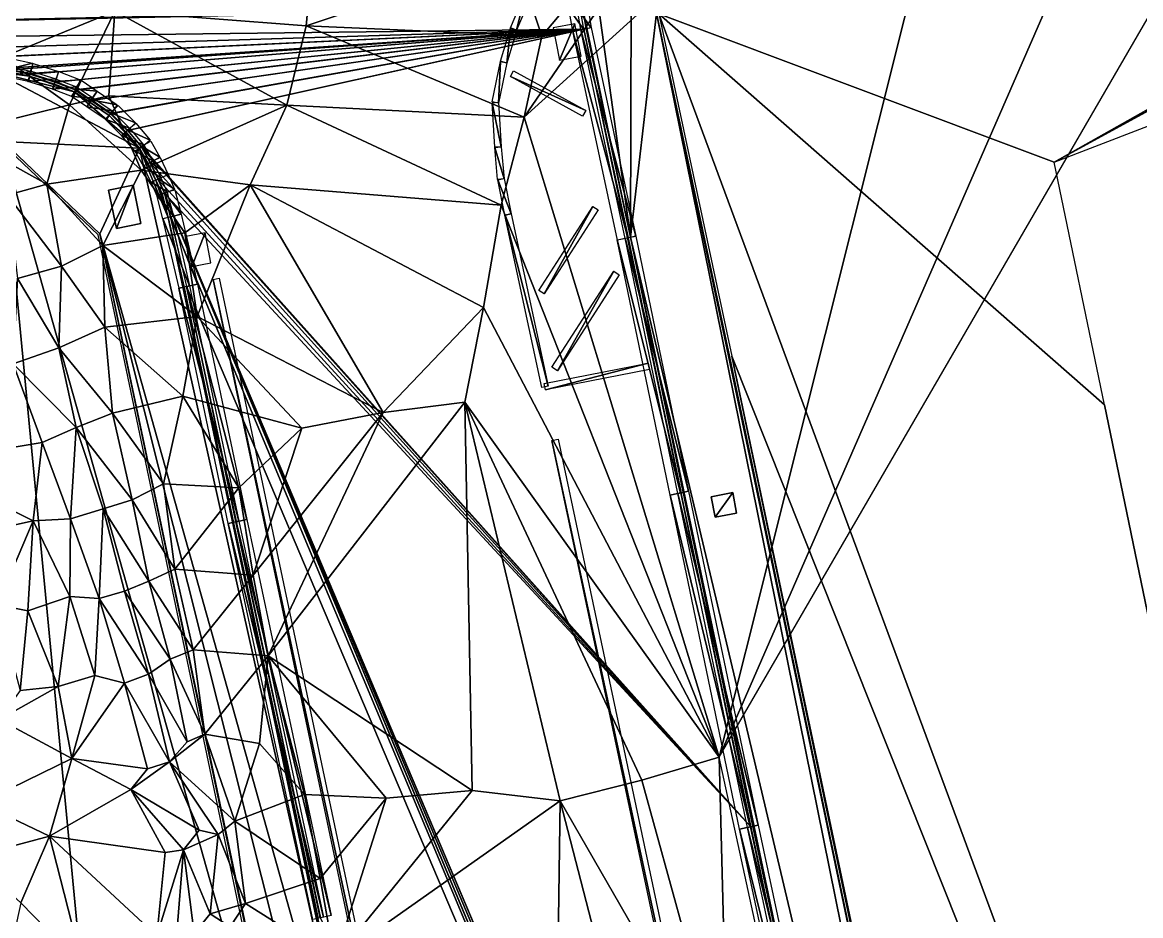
# Model space of a CAD drawing. Header units: metres. Extents: x -113 to 180, y -133 to 86.
# Drawn here: x 89.75 to 110.55, y 19.66 to 36.28 of the extents above; entities that cross this region are included whole.
import ezdxf

# ---------------------------------------------------------------- set-up
doc = ezdxf.new("R2010")
doc.units = ezdxf.units.M
for name, color, linetype, true_color in [('ACERA', 7, 'Continuous', 0xb9b3a6), ('ARQUETA', 7, 'Continuous', 0x6f7175), ('ASFALTO', 7, 'Continuous', 0x4a4b4e), ('BORDILLO', 7, 'Continuous', 0xcfcac0), ('MARCA_VIAL', 7, 'Continuous', 0xe8e6e0), ('TERRENO', 7, 'Continuous', 0x9a9179)]:
    doc.layers.add(name, color=color, linetype=linetype, true_color=true_color)

msp = doc.modelspace()

# ---------------------------------------------------------------- linework, layer by layer
at = {"layer": 'ACERA'}
for points in [[(101.083, 38.964, 72.232), (100.341, 37.528, 72.277), (101.063, 32.279, 72.23)], [(101.083, 38.964, 72.232), (101.063, 32.279, 72.23), (101.549, 36.447, 72.214)], [(100.341, 37.528, 72.277), (100.168, 36.55, 72.285), (101.063, 32.279, 72.23)], [(100.168, 36.55, 72.285), (100.236, 36.159, 72.275), (101.063, 32.279, 72.23)], [(100.168, 36.55, 72.155), (100.236, 36.159, 72.145), (100.236, 36.159, 72.275)], [(100.168, 36.55, 72.155), (100.236, 36.159, 72.275), (100.168, 36.55, 72.285)], [(101.063, 32.279, 72.23), (110.196, -6.325, 80.705), (101.549, 36.447, 72.214)], [(104.094, 24.366, 72.062), (102.906, 30.061, 72.136), (101.549, 36.447, 72.214)], [(106.732, 11.77, 71.693), (104.094, 24.366, 72.062), (101.549, 36.447, 72.214)], [(110.196, -6.325, 80.705), (106.732, 11.77, 71.693), (101.549, 36.447, 72.214)], [(102.906, 30.061, 72.006), (101.549, 36.447, 72.084), (101.549, 36.447, 72.214)], [(102.906, 30.061, 72.006), (101.549, 36.447, 72.214), (102.906, 30.061, 72.136)], [(100.236, 36.159, 72.145), (101.063, 32.279, 72.1), (101.063, 32.279, 72.23)], [(100.236, 36.159, 72.145), (101.063, 32.279, 72.23), (100.236, 36.159, 72.275)], [(89.887, 35.273, 72.93), (89.501, 35.355, 72.949), (89.225, 35.364, 72.967)], [(90.723, 34.981, 72.904), (89.887, 35.273, 72.93), (89.225, 35.364, 72.967)], [(91.932, 33.933, 72.721), (90.723, 34.981, 72.904), (89.225, 35.364, 72.967)], [(91.932, 33.933, 72.721), (89.225, 35.364, 72.967), (89.4, 34.059, 73.035)], [(89.887, 35.273, 72.8), (89.501, 35.355, 72.819), (89.501, 35.355, 72.949)], [(89.887, 35.273, 72.8), (89.501, 35.355, 72.949), (89.887, 35.273, 72.93)], [(90.723, 34.981, 72.904), (90.349, 35.128, 72.914), (89.887, 35.273, 72.93)], [(90.349, 35.128, 72.784), (89.887, 35.273, 72.8), (89.887, 35.273, 72.93)], [(90.349, 35.128, 72.784), (89.887, 35.273, 72.93), (90.349, 35.128, 72.914)], [(90.723, 34.981, 72.774), (90.349, 35.128, 72.784), (90.349, 35.128, 72.914)], [(90.723, 34.981, 72.774), (90.349, 35.128, 72.914), (90.723, 34.981, 72.904)], [(91.367, 34.546, 72.768), (91.008, 34.79, 72.831), (90.723, 34.981, 72.904)], [(91.932, 33.933, 72.721), (91.367, 34.546, 72.768), (90.723, 34.981, 72.904)], [(91.008, 34.79, 72.701), (90.723, 34.981, 72.774), (90.723, 34.981, 72.904)], [(91.008, 34.79, 72.701), (90.723, 34.981, 72.904), (91.008, 34.79, 72.831)], [(91.367, 34.546, 72.638), (91.008, 34.79, 72.701), (91.008, 34.79, 72.831)], [(91.367, 34.546, 72.638), (91.008, 34.79, 72.831), (91.367, 34.546, 72.768)], [(91.932, 33.933, 72.721), (91.676, 34.237, 72.729), (91.367, 34.546, 72.768)], [(91.676, 34.237, 72.599), (91.367, 34.546, 72.638), (91.367, 34.546, 72.768)], [(91.676, 34.237, 72.599), (91.367, 34.546, 72.768), (91.676, 34.237, 72.729)], [(91.932, 33.933, 72.591), (91.676, 34.237, 72.599), (91.676, 34.237, 72.729)], [(91.932, 33.933, 72.591), (91.676, 34.237, 72.729), (91.932, 33.933, 72.721)], [(89.4, 34.059, 73.035), (91.198, 32.341, 72.75), (91.932, 33.933, 72.721)], [(89.4, 34.059, 72.905), (91.198, 32.341, 72.62), (91.198, 32.341, 72.75)], [(89.4, 34.059, 72.905), (91.198, 32.341, 72.75), (89.4, 34.059, 73.035)], [(91.198, 32.341, 72.75), (96.614, 13.023, 71.937), (91.932, 33.933, 72.721)], [(92.238, 33.342, 72.686), (92.091, 33.651, 72.719), (91.932, 33.933, 72.721)], [(92.465, 32.647, 72.595), (92.238, 33.342, 72.686), (91.932, 33.933, 72.721)], [(96.614, 13.023, 71.937), (92.465, 32.647, 72.595), (91.932, 33.933, 72.721)], [(92.091, 33.651, 72.589), (91.932, 33.933, 72.591), (91.932, 33.933, 72.721)], [(92.091, 33.651, 72.589), (91.932, 33.933, 72.721), (92.091, 33.651, 72.719)], [(92.238, 33.342, 72.556), (92.091, 33.651, 72.589), (92.091, 33.651, 72.719)], [(92.238, 33.342, 72.556), (92.091, 33.651, 72.719), (92.238, 33.342, 72.686)], [(92.465, 32.647, 72.595), (92.353, 33.086, 72.648), (92.238, 33.342, 72.686)], [(92.353, 33.086, 72.518), (92.238, 33.342, 72.556), (92.238, 33.342, 72.686)], [(92.353, 33.086, 72.518), (92.238, 33.342, 72.686), (92.353, 33.086, 72.648)], [(91.812, 33.246, 72.731), (91.359, 33.152, 72.781), (91.507, 32.441, 72.717)], [(91.359, 33.152, 72.651), (91.812, 33.246, 72.601), (91.812, 33.246, 72.731)], [(91.359, 33.152, 72.651), (91.812, 33.246, 72.731), (91.359, 33.152, 72.781)], [(91.507, 32.441, 72.587), (91.359, 33.152, 72.651), (91.359, 33.152, 72.781)], [(91.507, 32.441, 72.587), (91.359, 33.152, 72.781), (91.507, 32.441, 72.717)], [(91.507, 32.441, 72.717), (91.959, 32.535, 72.659), (91.812, 33.246, 72.731)], [(91.812, 33.246, 72.601), (91.959, 32.535, 72.529), (91.959, 32.535, 72.659)], [(91.812, 33.246, 72.601), (91.959, 32.535, 72.659), (91.812, 33.246, 72.731)], [(92.465, 32.647, 72.465), (92.353, 33.086, 72.518), (92.353, 33.086, 72.648)], [(92.465, 32.647, 72.465), (92.353, 33.086, 72.648), (92.465, 32.647, 72.595)], [(91.959, 32.535, 72.529), (91.507, 32.441, 72.587), (91.507, 32.441, 72.717)], [(91.959, 32.535, 72.529), (91.507, 32.441, 72.717), (91.959, 32.535, 72.659)], [(93.682, 26.973, 72.358), (92.765, 31.352, 72.551), (92.465, 32.647, 72.595)], [(96.614, 13.023, 71.937), (93.682, 26.973, 72.358), (92.465, 32.647, 72.595)], [(92.765, 31.352, 72.421), (92.465, 32.647, 72.465), (92.465, 32.647, 72.595)], [(92.765, 31.352, 72.421), (92.465, 32.647, 72.595), (92.765, 31.352, 72.551)], [(91.198, 32.341, 72.75), (94.974, 14.325, 72.286), (100.021, -9.552, 80.705)], [(91.198, 32.341, 72.75), (100.021, -9.552, 80.705), (99.665, -1.352, 71.53)], [(91.198, 32.341, 72.75), (99.665, -1.352, 71.53), (96.614, 13.023, 71.937)], [(91.198, 32.341, 72.62), (94.974, 14.325, 72.156), (94.974, 14.325, 72.286)], [(91.198, 32.341, 72.62), (94.974, 14.325, 72.286), (91.198, 32.341, 72.75)], [(101.063, 32.279, 72.23), (102.043, 27.534, 72.172), (103.338, 21.319, 72.068)], [(101.063, 32.279, 72.23), (103.338, 21.319, 72.068), (104.697, 14.953, 71.878)], [(101.063, 32.279, 72.23), (104.697, 14.953, 71.878), (110.196, -6.325, 80.705)], [(101.063, 32.279, 72.1), (102.043, 27.534, 72.042), (102.043, 27.534, 72.172)], [(101.063, 32.279, 72.1), (102.043, 27.534, 72.172), (101.063, 32.279, 72.23)], [(93.682, 26.973, 72.228), (92.765, 31.352, 72.421), (92.765, 31.352, 72.551)], [(93.682, 26.973, 72.228), (92.765, 31.352, 72.551), (93.682, 26.973, 72.358)], [(104.094, 24.366, 71.932), (102.906, 30.061, 72.006), (102.906, 30.061, 72.136)], [(104.094, 24.366, 71.932), (102.906, 30.061, 72.136), (104.094, 24.366, 72.062)], [(102.043, 27.534, 72.042), (103.338, 21.319, 71.938), (103.338, 21.319, 72.068)], [(102.043, 27.534, 72.042), (103.338, 21.319, 72.068), (102.043, 27.534, 72.172)], [(102.964, 27.528, 72.128), (102.563, 27.452, 72.147), (102.635, 27.068, 72.143)], [(102.563, 27.452, 72.017), (102.964, 27.528, 71.998), (102.964, 27.528, 72.128)], [(102.563, 27.452, 72.017), (102.964, 27.528, 72.128), (102.563, 27.452, 72.147)], [(102.635, 27.068, 72.013), (102.563, 27.452, 72.017), (102.563, 27.452, 72.147)], [(102.635, 27.068, 72.013), (102.563, 27.452, 72.147), (102.635, 27.068, 72.143)], [(102.635, 27.068, 72.143), (103.037, 27.144, 72.123), (102.964, 27.528, 72.128)], [(102.964, 27.528, 71.998), (103.037, 27.144, 71.993), (103.037, 27.144, 72.123)], [(102.964, 27.528, 71.998), (103.037, 27.144, 72.123), (102.964, 27.528, 72.128)], [(103.037, 27.144, 71.993), (102.635, 27.068, 72.013), (102.635, 27.068, 72.143)], [(103.037, 27.144, 71.993), (102.635, 27.068, 72.143), (103.037, 27.144, 72.123)], [(96.614, 13.023, 71.937), (95.255, 19.606, 72.153), (93.682, 26.973, 72.358)], [(95.255, 19.606, 72.023), (93.682, 26.973, 72.228), (93.682, 26.973, 72.358)], [(95.255, 19.606, 72.023), (93.682, 26.973, 72.358), (95.255, 19.606, 72.153)], [(106.732, 11.77, 71.563), (104.094, 24.366, 71.932), (104.094, 24.366, 72.062)], [(106.732, 11.77, 71.563), (104.094, 24.366, 72.062), (106.732, 11.77, 71.693)], [(103.338, 21.319, 71.938), (104.697, 14.953, 71.748), (104.697, 14.953, 71.878)], [(103.338, 21.319, 71.938), (104.697, 14.953, 71.878), (103.338, 21.319, 72.068)]]:
    msp.add_3dface(points, dxfattribs=at)
at = {"layer": 'ARQUETA'}
for points in [[(100.028, 36.251, 72.18), (99.628, 36.173, 72.207), (99.745, 35.571, 72.19)], [(99.745, 35.571, 72.19), (100.144, 35.649, 72.17), (100.028, 36.251, 72.18)], [(91.812, 33.246, 72.621), (91.359, 33.152, 72.671), (91.507, 32.441, 72.607)], [(91.507, 32.441, 72.607), (91.959, 32.535, 72.549), (91.812, 33.246, 72.621)], [(93.152, 32.363, 72.42), (92.794, 32.294, 72.42), (92.903, 31.733, 72.42)], [(92.903, 31.733, 72.42), (93.261, 31.802, 72.42), (93.152, 32.363, 72.42)], [(102.964, 27.528, 72.018), (102.563, 27.452, 72.037), (102.635, 27.068, 72.033)], [(102.635, 27.068, 72.033), (103.037, 27.144, 72.013), (102.964, 27.528, 72.018)]]:
    msp.add_3dface(points, dxfattribs=at)
at = {"layer": 'ASFALTO'}
for points in [[(108.944, 33.675, 71.73), (149.24, 55.718, 69.47), (149.239, 55.722, 69.47)], [(108.944, 33.675, 71.73), (149.239, 55.722, 69.47), (145.219, 54.138, 69.701)], [(108.944, 33.675, 71.73), (149.242, 55.715, 69.47), (149.24, 55.718, 69.47)], [(108.944, 33.675, 71.73), (149.245, 55.712, 69.47), (149.242, 55.715, 69.47)], [(108.944, 33.675, 71.73), (149.247, 55.709, 69.47), (149.245, 55.712, 69.47)], [(108.944, 33.675, 71.73), (149.25, 55.706, 69.469), (149.247, 55.709, 69.47)], [(108.944, 33.675, 71.73), (149.253, 55.704, 69.469), (149.25, 55.706, 69.469)], [(108.944, 33.675, 71.73), (149.256, 55.701, 69.469), (149.253, 55.704, 69.469)], [(108.944, 33.675, 71.73), (149.26, 55.7, 69.469), (149.256, 55.701, 69.469)], [(108.944, 33.675, 71.73), (149.264, 55.698, 69.468), (149.26, 55.7, 69.469)], [(108.944, 33.675, 71.73), (149.267, 55.697, 69.468), (149.264, 55.698, 69.468)], [(108.944, 33.675, 71.73), (114.719, 35.899, 71.392), (149.283, 55.697, 69.467)], [(108.944, 33.675, 71.73), (149.283, 55.697, 69.467), (149.279, 55.696, 69.467)], [(108.944, 33.675, 71.73), (149.271, 55.696, 69.468), (149.267, 55.697, 69.468)], [(108.944, 33.675, 71.73), (149.279, 55.696, 69.467), (149.275, 55.696, 69.468)], [(108.944, 33.675, 71.73), (149.275, 55.696, 69.468), (149.271, 55.696, 69.468)], [(108.944, 33.675, 71.73), (145.212, 54.134, 69.701), (101.593, 36.435, 72.094)], [(108.944, 33.675, 71.73), (145.219, 54.138, 69.701), (145.216, 54.136, 69.701)], [(108.944, 33.675, 71.73), (145.216, 54.136, 69.701), (145.212, 54.134, 69.701)], [(63.361, 37.175, 74.212), (56.174, 35.609, 74.602), (100.129, 36.556, 72.17)], [(56.174, 35.609, 74.602), (100.129, 36.552, 72.17), (100.129, 36.556, 72.17)], [(100.129, 36.548, 72.17), (100.129, 36.552, 72.17), (56.174, 35.609, 74.602)], [(100.129, 36.543, 72.17), (100.129, 36.548, 72.17), (56.174, 35.609, 74.602)], [(100.197, 36.152, 72.159), (100.129, 36.543, 72.17), (56.174, 35.609, 74.602)], [(109.877, 29.159, 71.621), (108.944, 33.675, 71.73), (101.593, 36.435, 72.094)], [(116.962, -5.121, 80.587), (109.877, 29.159, 71.621), (101.593, 36.435, 72.094)], [(116.962, -5.121, 80.587), (101.593, 36.435, 72.094), (102.945, 30.069, 72.016)], [(100.197, 36.151, 72.159), (34.175, 33.022, 75.879), (34.173, 33.018, 75.879)], [(100.197, 36.151, 72.159), (34.173, 33.018, 75.879), (89.221, 35.404, 72.846)], [(100.197, 36.151, 72.159), (51.745, 34.647, 74.812), (34.175, 33.041, 75.879)], [(100.197, 36.151, 72.159), (34.175, 33.041, 75.879), (34.176, 33.037, 75.879)], [(100.197, 36.151, 72.159), (34.176, 33.03, 75.879), (34.175, 33.026, 75.879)], [(100.197, 36.151, 72.159), (34.175, 33.026, 75.879), (34.175, 33.022, 75.879)], [(100.197, 36.151, 72.159), (34.176, 33.037, 75.879), (34.176, 33.034, 75.879)], [(100.197, 36.151, 72.159), (34.176, 33.034, 75.879), (34.176, 33.03, 75.879)], [(100.197, 36.151, 72.159), (51.749, 34.647, 74.812), (51.745, 34.647, 74.812)], [(100.197, 36.151, 72.159), (51.753, 34.648, 74.812), (51.749, 34.647, 74.812)], [(100.197, 36.151, 72.159), (56.174, 35.609, 74.602), (51.753, 34.648, 74.812)], [(100.197, 36.151, 72.159), (100.197, 36.152, 72.159), (56.174, 35.609, 74.602)], [(100.197, 36.151, 72.159), (56.174, 35.609, 74.602), (56.174, 35.609, 74.602)], [(100.197, 36.151, 72.159), (89.221, 35.404, 72.846), (89.226, 35.404, 72.845)], [(100.197, 36.151, 72.159), (89.226, 35.404, 72.845), (89.503, 35.395, 72.827)], [(100.197, 36.151, 72.159), (89.503, 35.395, 72.827), (89.506, 35.395, 72.827)], [(100.197, 36.151, 72.159), (89.506, 35.395, 72.827), (89.51, 35.394, 72.826)], [(100.197, 36.151, 72.159), (89.51, 35.394, 72.826), (89.895, 35.312, 72.808)], [(100.197, 36.151, 72.159), (89.895, 35.312, 72.808), (89.899, 35.311, 72.808)], [(100.197, 36.151, 72.159), (89.899, 35.311, 72.808), (90.361, 35.166, 72.792)], [(100.197, 36.151, 72.159), (90.361, 35.166, 72.792), (90.364, 35.166, 72.792)], [(100.197, 36.151, 72.159), (90.364, 35.166, 72.792), (90.737, 35.018, 72.782)], [(90.737, 35.018, 72.782), (90.741, 35.017, 72.782), (100.197, 36.151, 72.159)], [(90.741, 35.017, 72.782), (90.745, 35.014, 72.782), (100.197, 36.151, 72.159)], [(90.745, 35.014, 72.782), (91.03, 34.823, 72.704), (100.197, 36.151, 72.159)], [(91.03, 34.823, 72.704), (91.031, 34.823, 72.704), (100.197, 36.151, 72.159)], [(91.031, 34.823, 72.704), (91.39, 34.579, 72.641), (100.197, 36.151, 72.159)], [(91.39, 34.579, 72.641), (91.393, 34.576, 72.64), (100.197, 36.151, 72.159)], [(91.393, 34.576, 72.64), (91.395, 34.574, 72.64), (100.197, 36.151, 72.159)], [(91.395, 34.574, 72.64), (91.704, 34.265, 72.608), (100.197, 36.151, 72.159)], [(91.704, 34.265, 72.608), (91.707, 34.262, 72.608), (100.197, 36.151, 72.159)], [(91.707, 34.262, 72.608), (103.299, 21.311, 71.952), (100.197, 36.151, 72.159)], [(102.004, 27.526, 72.056), (101.024, 32.271, 72.113), (100.197, 36.151, 72.159)], [(102.004, 27.526, 72.056), (102.004, 27.526, 72.056), (100.197, 36.151, 72.159)], [(103.299, 21.311, 71.952), (102.004, 27.526, 72.056), (100.197, 36.151, 72.159)], [(91.707, 34.262, 72.608), (91.963, 33.959, 72.6), (103.299, 21.311, 71.952)], [(91.707, 34.262, 72.608), (103.299, 21.311, 71.952), (103.299, 21.311, 71.952)], [(85.624, 26.421, 72.812), (93.667, -10.886, 80.587), (89.387, 34.015, 72.917)], [(94.934, 14.317, 72.183), (91.162, 32.321, 72.635), (89.387, 34.015, 72.917)], [(94.934, 14.317, 72.183), (94.934, 14.317, 72.183), (89.387, 34.015, 72.917)], [(93.667, -10.886, 80.587), (94.934, 14.317, 72.183), (89.387, 34.015, 72.917)], [(91.963, 33.959, 72.6), (91.965, 33.956, 72.6), (103.299, 21.311, 71.952)], [(91.965, 33.956, 72.6), (91.967, 33.953, 72.6), (103.299, 21.311, 71.952)], [(91.967, 33.953, 72.6), (92.126, 33.671, 72.598), (103.299, 21.311, 71.952)], [(92.126, 33.671, 72.598), (92.127, 33.668, 72.598), (103.299, 21.311, 71.952)], [(92.127, 33.668, 72.598), (92.274, 33.359, 72.567), (103.299, 21.311, 71.952)], [(92.274, 33.359, 72.567), (92.275, 33.358, 72.567), (103.299, 21.311, 71.952)], [(92.275, 33.358, 72.567), (92.39, 33.102, 72.529), (103.299, 21.311, 71.952)], [(92.39, 33.102, 72.529), (92.391, 33.099, 72.528), (109.317, -7.558, 80.587)], [(92.39, 33.102, 72.529), (109.317, -7.558, 80.587), (109.15, -6.775, 80.587)], [(92.39, 33.102, 72.529), (109.15, -6.775, 80.587), (109.219, -6.638, 80.587)], [(92.39, 33.102, 72.529), (109.219, -6.638, 80.587), (109.218, -6.635, 80.587)], [(92.39, 33.102, 72.529), (109.218, -6.635, 80.587), (109.217, -6.631, 80.587)], [(92.39, 33.102, 72.529), (109.217, -6.631, 80.587), (103.299, 21.311, 71.952)], [(92.391, 33.099, 72.528), (92.392, 33.096, 72.528), (109.317, -7.558, 80.587)], [(92.392, 33.096, 72.528), (92.504, 32.657, 72.473), (109.317, -7.558, 80.587)], [(92.504, 32.657, 72.473), (92.504, 32.656, 72.473), (109.317, -7.558, 80.587)], [(92.504, 32.656, 72.473), (92.804, 31.362, 72.427), (109.317, -7.558, 80.587)], [(92.804, 31.362, 72.427), (92.804, 31.361, 72.427), (109.317, -7.558, 80.587)], [(92.804, 31.361, 72.427), (93.721, 26.981, 72.235), (95.294, 19.614, 72.03)], [(92.804, 31.361, 72.427), (95.294, 19.614, 72.03), (109.317, -7.558, 80.587)], [(102.945, 30.069, 72.016), (104.133, 24.374, 71.942), (106.772, 11.778, 71.572)], [(102.945, 30.069, 72.016), (106.772, 11.778, 71.572), (108.363, 4.274, 71.382)], [(102.945, 30.069, 72.016), (108.363, 4.274, 71.382), (110.583, -6.204, 80.587)], [(102.945, 30.069, 72.016), (102.945, 30.069, 72.016), (110.583, -6.204, 80.587)], [(116.962, -5.121, 80.587), (102.945, 30.069, 72.016), (110.583, -6.204, 80.587)], [(116.962, -5.121, 80.587), (111.166, 22.97, 71.444), (109.877, 29.159, 71.621)], [(85.624, 26.421, 72.812), (87.425, 17.962, 73.012), (93.667, -10.886, 80.587)], [(105.75, 9.759, 71.609), (104.658, 14.944, 71.763), (103.299, 21.311, 71.952)], [(107.143, 3.163, 71.441), (105.75, 9.759, 71.609), (103.299, 21.311, 71.952)], [(109.217, -6.631, 80.587), (107.143, 3.163, 71.441), (103.299, 21.311, 71.952)]]:
    msp.add_3dface(points, dxfattribs=at)
at = {"layer": 'BORDILLO'}
for points in [[(100.187, 36.148, 72.288), (99.918, 36.532, 72.312), (100.115, 36.566, 72.299)], [(100.187, 36.148, 72.288), (99.99, 36.114, 72.301), (99.918, 36.532, 72.312)], [(100.335, 36.176, 72.281), (100.07, 36.533, 72.302), (100.267, 36.567, 72.289)], [(100.335, 36.176, 72.281), (100.138, 36.142, 72.291), (100.07, 36.533, 72.302)], [(101.014, 32.269, 72.242), (99.991, 36.11, 72.301), (100.187, 36.152, 72.288)], [(101.014, 32.269, 72.242), (100.819, 32.227, 72.251), (99.991, 36.11, 72.301)], [(101.161, 32.3, 72.235), (100.138, 36.138, 72.291), (100.334, 36.18, 72.281)], [(101.161, 32.3, 72.235), (100.965, 32.258, 72.244), (100.138, 36.138, 72.291)], [(89.499, 35.407, 72.954), (89.54, 35.602, 72.933), (89.946, 35.516, 72.916)], [(89.48, 35.257, 72.97), (89.522, 35.453, 72.948), (89.908, 35.37, 72.93)], [(89.48, 35.257, 72.97), (89.908, 35.37, 72.93), (89.866, 35.175, 72.951)], [(89.499, 35.407, 72.954), (89.946, 35.516, 72.916), (89.904, 35.32, 72.935)], [(89.857, 35.177, 72.951), (89.917, 35.368, 72.93), (90.379, 35.224, 72.914)], [(89.895, 35.322, 72.935), (89.955, 35.513, 72.915), (90.429, 35.365, 72.899)], [(89.895, 35.322, 72.935), (90.429, 35.365, 72.899), (90.369, 35.174, 72.919)], [(90.362, 35.177, 72.919), (90.435, 35.363, 72.899), (90.829, 35.208, 72.888)], [(89.857, 35.177, 72.951), (90.379, 35.224, 72.914), (90.319, 35.033, 72.934)], [(90.312, 35.035, 72.934), (90.386, 35.221, 72.914), (90.759, 35.074, 72.904)], [(90.362, 35.177, 72.919), (90.829, 35.208, 72.888), (90.756, 35.022, 72.908)], [(90.737, 35.032, 72.909), (90.848, 35.198, 72.888), (91.148, 34.997, 72.801)], [(90.312, 35.035, 72.934), (90.759, 35.074, 72.904), (90.686, 34.888, 72.924)], [(90.667, 34.898, 72.924), (90.778, 35.064, 72.903), (91.064, 34.873, 72.822)], [(90.737, 35.032, 72.909), (91.148, 34.997, 72.801), (91.036, 34.831, 72.829)], [(91.036, 34.832, 72.83), (91.148, 34.997, 72.801), (91.519, 34.744, 72.735)], [(90.667, 34.898, 72.924), (91.064, 34.873, 72.822), (90.952, 34.707, 72.864)], [(90.952, 34.707, 72.864), (91.064, 34.873, 72.822), (91.423, 34.628, 72.755)], [(91.036, 34.832, 72.83), (91.519, 34.744, 72.735), (91.407, 34.579, 72.764)], [(91.393, 34.591, 72.767), (91.534, 34.732, 72.734), (91.857, 34.409, 72.723)], [(90.952, 34.707, 72.864), (91.423, 34.628, 72.755), (91.311, 34.463, 72.801)], [(91.296, 34.475, 72.803), (91.438, 34.616, 72.753), (91.747, 34.307, 72.732)], [(91.393, 34.591, 72.767), (91.857, 34.409, 72.723), (91.716, 34.267, 72.735)], [(91.296, 34.475, 72.803), (91.747, 34.307, 72.732), (91.605, 34.166, 72.76)], [(91.71, 34.274, 72.736), (91.863, 34.403, 72.723), (92.132, 34.084, 72.715)], [(91.6, 34.172, 72.76), (91.753, 34.301, 72.732), (92.009, 33.998, 72.724)], [(91.6, 34.172, 72.76), (92.009, 33.998, 72.724), (91.856, 33.869, 72.737)], [(91.71, 34.274, 72.736), (92.132, 34.084, 72.715), (91.98, 33.955, 72.727)], [(91.845, 33.884, 72.738), (92.019, 33.982, 72.724), (92.178, 33.7, 72.722)], [(91.969, 33.97, 72.728), (92.143, 34.068, 72.714), (92.312, 33.769, 72.712)], [(91.969, 33.97, 72.728), (92.312, 33.769, 72.712), (92.137, 33.671, 72.725)], [(91.845, 33.884, 72.738), (92.178, 33.7, 72.722), (92.004, 33.602, 72.735)], [(92.001, 33.608, 72.735), (92.181, 33.694, 72.722), (92.329, 33.385, 72.694)], [(92.134, 33.677, 72.725), (92.315, 33.763, 72.712), (92.465, 33.448, 72.689)], [(92.001, 33.608, 72.735), (92.329, 33.385, 72.694), (92.148, 33.299, 72.699)], [(92.134, 33.677, 72.725), (92.465, 33.448, 72.689), (92.284, 33.362, 72.695)], [(92.147, 33.301, 72.699), (92.33, 33.383, 72.693), (92.444, 33.127, 72.655)], [(92.147, 33.301, 72.699), (92.444, 33.127, 72.655), (92.262, 33.045, 72.663)], [(92.283, 33.364, 72.695), (92.466, 33.446, 72.689), (92.586, 33.176, 72.649)], [(92.283, 33.364, 72.695), (92.586, 33.176, 72.649), (92.404, 33.095, 72.655)], [(92.256, 33.061, 72.665), (92.45, 33.111, 72.653), (92.562, 32.672, 72.594)], [(92.398, 33.111, 72.657), (92.592, 33.16, 72.646), (92.708, 32.708, 72.585)], [(92.398, 33.111, 72.657), (92.708, 32.708, 72.585), (92.514, 32.658, 72.599)], [(92.256, 33.061, 72.665), (92.562, 32.672, 72.594), (92.368, 32.623, 72.617)], [(92.367, 32.625, 72.618), (92.562, 32.67, 72.593), (92.862, 31.375, 72.548)], [(92.513, 32.66, 72.6), (92.708, 32.705, 72.585), (93.009, 31.407, 72.54)], [(92.513, 32.66, 72.6), (93.009, 31.407, 72.54), (92.814, 31.362, 72.554)], [(92.367, 32.625, 72.618), (92.862, 31.375, 72.548), (92.668, 31.33, 72.573)], [(101.994, 27.524, 72.185), (100.818, 32.228, 72.251), (101.014, 32.269, 72.242)], [(102.141, 27.554, 72.178), (100.965, 32.259, 72.244), (101.161, 32.299, 72.235)], [(102.141, 27.554, 72.178), (101.945, 27.514, 72.187), (100.965, 32.259, 72.244)], [(101.994, 27.524, 72.185), (101.799, 27.483, 72.194), (100.818, 32.228, 72.251)], [(92.814, 31.364, 72.554), (93.009, 31.405, 72.54), (93.927, 27.025, 72.34)], [(92.667, 31.332, 72.574), (92.863, 31.373, 72.548), (93.78, 26.994, 72.354)], [(92.667, 31.332, 72.574), (93.78, 26.994, 72.354), (93.584, 26.953, 72.382)], [(92.814, 31.364, 72.554), (93.927, 27.025, 72.34), (93.731, 26.984, 72.361)], [(103.289, 21.308, 72.081), (101.799, 27.483, 72.194), (101.994, 27.524, 72.185)], [(103.289, 21.308, 72.081), (103.093, 21.268, 72.094), (101.799, 27.483, 72.194)], [(103.436, 21.339, 72.071), (101.945, 27.513, 72.187), (102.141, 27.554, 72.178)], [(103.436, 21.339, 72.071), (103.24, 21.299, 72.084), (101.945, 27.513, 72.187)], [(93.584, 26.952, 72.382), (93.78, 26.994, 72.354), (95.353, 19.627, 72.149)], [(93.584, 26.952, 72.382), (95.353, 19.627, 72.149), (95.157, 19.585, 72.177)], [(93.731, 26.983, 72.361), (93.927, 27.025, 72.34), (95.499, 19.658, 72.14)], [(93.731, 26.983, 72.361), (95.499, 19.658, 72.14), (95.304, 19.616, 72.156)], [(104.648, 14.942, 71.891), (103.093, 21.267, 72.094), (103.289, 21.309, 72.081)], [(104.648, 14.942, 71.891), (104.453, 14.901, 71.904), (103.093, 21.267, 72.094)], [(104.795, 14.973, 71.882), (103.24, 21.298, 72.084), (103.436, 21.34, 72.071)], [(104.795, 14.973, 71.882), (104.599, 14.932, 71.894), (103.24, 21.298, 72.084)]]:
    msp.add_3dface(points, dxfattribs=at)
at = {"layer": 'MARCA_VIAL'}
for points in [[(99.121, 36.868, 72.221), (98.945, 36.13, 72.24), (98.834, 36.176, 72.244)], [(99.121, 36.868, 72.221), (99.232, 36.822, 72.217), (98.945, 36.13, 72.24)], [(98.832, 36.171, 72.245), (98.761, 35.52, 72.245), (98.646, 35.555, 72.25)], [(98.832, 36.171, 72.245), (98.947, 36.136, 72.24), (98.761, 35.52, 72.245)], [(98.645, 35.549, 72.25), (98.61, 34.773, 72.244), (98.493, 34.797, 72.25)], [(98.645, 35.549, 72.25), (98.762, 35.525, 72.245), (98.61, 34.773, 72.244)], [(98.831, 35.27, 72.239), (98.889, 35.376, 72.237), (100.231, 34.639, 72.165)], [(98.831, 35.27, 72.239), (100.231, 34.639, 72.165), (100.173, 34.534, 72.167)], [(98.492, 34.782, 72.25), (98.611, 34.789, 72.244), (98.66, 33.958, 72.233)], [(98.492, 34.782, 72.25), (98.66, 33.958, 72.233), (98.54, 33.952, 72.238)], [(98.54, 33.95, 72.238), (98.66, 33.96, 72.233), (98.713, 33.364, 72.223)], [(98.54, 33.95, 72.238), (98.713, 33.364, 72.223), (98.593, 33.353, 72.229)], [(98.594, 33.347, 72.228), (98.712, 33.371, 72.223), (98.847, 32.711, 72.213)], [(98.594, 33.347, 72.228), (98.847, 32.711, 72.213), (98.729, 32.687, 72.216)], [(98.729, 32.687, 72.216), (98.847, 32.712, 72.213), (99.531, 29.509, 72.17)], [(98.729, 32.687, 72.216), (99.531, 29.509, 72.17), (99.414, 29.484, 72.174)], [(99.457, 31.225, 72.183), (99.356, 31.29, 72.187), (100.36, 32.852, 72.155)], [(99.457, 31.225, 72.183), (100.36, 32.852, 72.155), (100.461, 32.787, 72.15)], [(99.703, 29.795, 72.166), (99.602, 29.86, 72.17), (100.754, 31.645, 72.133)], [(99.703, 29.795, 72.166), (100.754, 31.645, 72.133), (100.855, 31.58, 72.128)], [(93.3, 31.492, 72.419), (93.417, 31.517, 72.414), (101.969, -9.099, 80.595)], [(93.3, 31.492, 72.419), (101.969, -9.099, 80.595), (101.852, -9.123, 80.595)], [(99.484, 29.437, 72.171), (99.461, 29.555, 72.173), (101.395, 29.935, 72.099)], [(99.484, 29.437, 72.171), (101.395, 29.935, 72.099), (101.418, 29.817, 72.097)], [(99.601, 28.498, 72.162), (99.718, 28.523, 72.158), (107.539, -8.429, 80.595)], [(99.601, 28.498, 72.162), (107.539, -8.429, 80.595), (107.421, -8.453, 80.595)]]:
    msp.add_3dface(points, dxfattribs=at)
at = {"layer": 'TERRENO'}
for points in [[(111.984, 43.873, 71.6), (102.711, 22.603, 72), (115.909, 45.375, 71.4)], [(107.641, 42.272, 71.8), (102.711, 22.603, 72), (111.984, 43.873, 71.6)], [(107.641, 42.272, 71.8), (99.088, 34.515, 72.2), (102.711, 22.603, 72)], [(107.641, 42.272, 71.8), (103.263, 40.622, 72), (99.088, 34.515, 72.2)], [(103.263, 40.622, 72), (98.921, 37.521, 72.2), (99.414, 36.02, 72.2)], [(99.088, 34.515, 72.2), (103.263, 40.622, 72), (99.414, 36.02, 72.2)], [(91.471, 36.485, 72.6), (95.029, 36.209, 72.4), (95.192, 37.906, 72.4)], [(95.029, 36.209, 72.4), (98.921, 37.521, 72.2), (95.192, 37.906, 72.4)], [(98.921, 37.521, 72.2), (95.029, 36.209, 72.4), (99.414, 36.02, 72.2)], [(88.469, 37.165, 72.8), (89.392, 35.626, 72.8), (91.471, 36.485, 72.6)], [(89.392, 35.626, 72.8), (90.633, 34.74, 72.8), (91.471, 36.485, 72.6)], [(90.633, 34.74, 72.8), (91.36, 34.911, 72.6), (91.471, 36.485, 72.6)], [(91.471, 36.485, 72.6), (91.36, 34.911, 72.6), (94.672, 34.734, 72.4)], [(95.029, 36.209, 72.4), (91.471, 36.485, 72.6), (94.672, 34.734, 72.4)], [(99.088, 34.515, 72.2), (95.029, 36.209, 72.4), (94.672, 34.734, 72.4)], [(95.029, 36.209, 72.4), (99.088, 34.515, 72.2), (99.414, 36.02, 72.2)], [(88.498, 34.213, 73), (90.633, 34.74, 72.8), (89.392, 35.626, 72.8)], [(90.633, 34.74, 72.8), (88.498, 34.213, 73), (90.207, 33.265, 72.8)], [(91.964, 33.524, 72.6), (90.633, 34.74, 72.8), (90.207, 33.265, 72.8)], [(91.36, 34.911, 72.6), (90.633, 34.74, 72.8), (91.964, 33.524, 72.6)], [(91.36, 34.911, 72.6), (91.964, 33.524, 72.6), (94.672, 34.734, 72.4)], [(91.964, 33.524, 72.6), (93.991, 33.256, 72.4), (94.672, 34.734, 72.4)], [(93.991, 33.256, 72.4), (98.658, 32.875, 72.2), (94.672, 34.734, 72.4)], [(98.658, 32.875, 72.2), (99.088, 34.515, 72.2), (94.672, 34.734, 72.4)], [(99.088, 34.515, 72.2), (98.658, 32.875, 72.2), (102.711, 22.603, 72)], [(88.498, 34.213, 73), (89.481, 33.06, 73), (90.207, 33.265, 72.8)], [(91.251, 32.122, 72.6), (91.964, 33.524, 72.6), (90.207, 33.265, 72.8)], [(91.964, 33.524, 72.6), (91.251, 32.122, 72.6), (92.778, 32.358, 72.4)], [(93.991, 33.256, 72.4), (91.964, 33.524, 72.6), (92.778, 32.358, 72.4)], [(89.481, 33.06, 73), (90.482, 31.741, 72.8), (90.207, 33.265, 72.8)], [(90.482, 31.741, 72.8), (91.251, 32.122, 72.6), (90.207, 33.265, 72.8)], [(93.991, 33.256, 72.4), (92.778, 32.358, 72.4), (93.006, 30.804, 72.4)], [(93.991, 33.256, 72.4), (93.006, 30.804, 72.4), (96.466, 29.016, 72.2)], [(98.329, 30.972, 72.2), (93.991, 33.256, 72.4), (96.466, 29.016, 72.2)], [(98.658, 32.875, 72.2), (93.991, 33.256, 72.4), (98.329, 30.972, 72.2)], [(89.481, 33.06, 73), (89.664, 31.513, 73), (90.482, 31.741, 72.8)], [(102.711, 22.603, 72), (98.658, 32.875, 72.2), (98.329, 30.972, 72.2)], [(92.778, 32.358, 72.4), (91.251, 32.122, 72.6), (93.006, 30.804, 72.4)], [(91.291, 30.607, 72.6), (91.251, 32.122, 72.6), (90.482, 31.741, 72.8)], [(91.251, 32.122, 72.6), (91.291, 30.607, 72.6), (93.006, 30.804, 72.4)], [(90.482, 31.741, 72.8), (89.664, 31.513, 73), (90.434, 30.224, 72.8)], [(91.291, 30.607, 72.6), (90.482, 31.741, 72.8), (90.434, 30.224, 72.8)], [(89.664, 31.513, 73), (89.582, 29.921, 73), (90.434, 30.224, 72.8)], [(93.006, 30.804, 72.4), (91.291, 30.607, 72.6), (92.737, 29.324, 72.4)], [(94.952, 28.727, 72.2), (93.006, 30.804, 72.4), (92.737, 29.324, 72.4)], [(93.006, 30.804, 72.4), (94.952, 28.727, 72.2), (96.466, 29.016, 72.2)], [(97.981, 29.208, 72.2), (98.329, 30.972, 72.2), (96.466, 29.016, 72.2)], [(102.711, 22.603, 72), (98.329, 30.972, 72.2), (97.981, 29.208, 72.2)], [(91.432, 29.003, 72.6), (91.291, 30.607, 72.6), (90.434, 30.224, 72.8)], [(91.291, 30.607, 72.6), (91.432, 29.003, 72.6), (92.737, 29.324, 72.4)], [(89.582, 29.921, 73), (90.753, 28.739, 72.8), (90.434, 30.224, 72.8)], [(90.753, 28.739, 72.8), (91.432, 29.003, 72.6), (90.434, 30.224, 72.8)], [(89.582, 29.921, 73), (87.806, 28.073, 73), (90.123, 28.462, 73)], [(90.753, 28.739, 72.8), (89.582, 29.921, 73), (90.123, 28.462, 73)], [(91.432, 29.003, 72.6), (92.382, 27.688, 72.4), (92.737, 29.324, 72.4)], [(92.382, 27.688, 72.4), (93.781, 27.614, 72.2), (92.737, 29.324, 72.4)], [(93.781, 27.614, 72.2), (94.952, 28.727, 72.2), (92.737, 29.324, 72.4)], [(94.323, 24.492, 72.2), (97.981, 29.208, 72.2), (96.466, 29.016, 72.2)], [(94.323, 24.492, 72.2), (98.119, 21.986, 72), (97.981, 29.208, 72.2)], [(101.273, 22.177, 72), (102.711, 22.603, 72), (97.981, 29.208, 72.2)], [(98.119, 21.986, 72), (99.758, 21.795, 72), (97.981, 29.208, 72.2)], [(99.758, 21.795, 72), (101.273, 22.177, 72), (97.981, 29.208, 72.2)], [(91.794, 27.393, 72.6), (91.432, 29.003, 72.6), (90.753, 28.739, 72.8)], [(91.432, 29.003, 72.6), (91.794, 27.393, 72.6), (92.382, 27.688, 72.4)], [(94.952, 28.727, 72.2), (94.047, 25.993, 72.2), (96.466, 29.016, 72.2)], [(94.047, 25.993, 72.2), (94.323, 24.492, 72.2), (96.466, 29.016, 72.2)], [(90.648, 27.038, 73), (90.753, 28.739, 72.8), (90.123, 28.462, 73)], [(90.648, 27.038, 73), (91.254, 27.226, 72.8), (90.753, 28.739, 72.8)], [(91.254, 27.226, 72.8), (91.794, 27.393, 72.6), (90.753, 28.739, 72.8)], [(93.781, 27.614, 72.2), (94.047, 25.993, 72.2), (94.952, 28.727, 72.2)], [(90.123, 28.462, 73), (87.806, 28.073, 73), (89.957, 27.003, 73.2)], [(90.648, 27.038, 73), (90.123, 28.462, 73), (89.957, 27.003, 73.2)], [(87.806, 28.073, 73), (88.229, 26.622, 73), (89.957, 27.003, 73.2)], [(92.382, 27.688, 72.4), (91.794, 27.393, 72.6), (92.589, 26.101, 72.4)], [(92.382, 27.688, 72.4), (92.589, 26.101, 72.4), (93.781, 27.614, 72.2)], [(93.781, 27.614, 72.2), (92.589, 26.101, 72.4), (94.047, 25.993, 72.2)], [(92.105, 25.877, 72.6), (91.794, 27.393, 72.6), (91.254, 27.226, 72.8)], [(91.794, 27.393, 72.6), (92.105, 25.877, 72.6), (92.589, 26.101, 72.4)], [(90.636, 25.592, 73.2), (90.648, 27.038, 73), (89.957, 27.003, 73.2)], [(91.184, 25.56, 73), (90.648, 27.038, 73), (90.636, 25.592, 73.2)], [(90.648, 27.038, 73), (91.184, 25.56, 73), (91.254, 27.226, 72.8)], [(91.184, 25.56, 73), (91.652, 25.694, 72.8), (91.254, 27.226, 72.8)], [(91.652, 25.694, 72.8), (92.105, 25.877, 72.6), (91.254, 27.226, 72.8)], [(88.229, 26.622, 73), (89.285, 25.437, 73), (89.957, 27.003, 73.2)], [(89.285, 25.437, 73), (89.854, 25.327, 73.2), (89.957, 27.003, 73.2)], [(89.854, 25.327, 73.2), (90.636, 25.592, 73.2), (89.957, 27.003, 73.2)], [(92.589, 26.101, 72.4), (92.105, 25.877, 72.6), (92.929, 24.6, 72.4)], [(92.589, 26.101, 72.4), (92.929, 24.6, 72.4), (94.047, 25.993, 72.2)], [(92.505, 24.43, 72.6), (92.105, 25.877, 72.6), (91.652, 25.694, 72.8)], [(92.105, 25.877, 72.6), (92.505, 24.43, 72.6), (92.929, 24.6, 72.4)], [(94.047, 25.993, 72.2), (92.929, 24.6, 72.4), (94.323, 24.492, 72.2)], [(90.418, 23.92, 73.2), (90.636, 25.592, 73.2), (89.854, 25.327, 73.2)], [(90.636, 25.592, 73.2), (90.418, 23.92, 73.2), (91.1, 24.125, 73.2)], [(91.184, 25.56, 73), (90.636, 25.592, 73.2), (91.1, 24.125, 73.2)], [(91.652, 25.694, 72.8), (91.184, 25.56, 73), (92.098, 24.147, 72.8)], [(92.505, 24.43, 72.6), (91.652, 25.694, 72.8), (92.098, 24.147, 72.8)], [(89.854, 25.327, 73.2), (89.285, 25.437, 73), (89.713, 23.846, 73)], [(91.184, 25.56, 73), (91.1, 24.125, 73.2), (91.651, 23.984, 73)], [(92.098, 24.147, 72.8), (91.184, 25.56, 73), (91.651, 23.984, 73)], [(90.418, 23.92, 73.2), (89.854, 25.327, 73.2), (89.713, 23.846, 73)], [(92.505, 24.43, 72.6), (93.149, 23.036, 72.4), (92.929, 24.6, 72.4)], [(92.929, 24.6, 72.4), (93.149, 23.036, 72.4), (94.323, 24.492, 72.2)], [(92.82, 22.889, 72.6), (92.505, 24.43, 72.6), (92.098, 24.147, 72.8)], [(92.505, 24.43, 72.6), (92.82, 22.889, 72.6), (93.149, 23.036, 72.4)], [(93.149, 23.036, 72.4), (94.167, 22.861, 72.2), (94.323, 24.492, 72.2)], [(94.167, 22.861, 72.2), (95.004, 21.913, 72), (94.323, 24.492, 72.2)], [(98.119, 21.986, 72), (94.323, 24.492, 72.2), (96.518, 21.842, 72)], [(94.323, 24.492, 72.2), (95.004, 21.913, 72), (96.518, 21.842, 72)], [(90.418, 23.92, 73.2), (90.677, 22.583, 73), (91.1, 24.125, 73.2)], [(91.1, 24.125, 73.2), (90.677, 22.583, 73), (91.651, 23.984, 73)], [(92.489, 22.516, 72.8), (92.098, 24.147, 72.8), (91.651, 23.984, 73)], [(92.489, 22.516, 72.8), (92.82, 22.889, 72.6), (92.098, 24.147, 72.8)], [(90.418, 23.92, 73.2), (89.322, 23.308, 72.8), (90.677, 22.583, 73)], [(89.322, 23.308, 72.8), (90.418, 23.92, 73.2), (89.713, 23.846, 73)], [(90.677, 22.583, 73), (92.079, 22.389, 73), (91.651, 23.984, 73)], [(92.079, 22.389, 73), (92.489, 22.516, 72.8), (91.651, 23.984, 73)], [(89.322, 23.308, 72.8), (88.97, 21.749, 72.8), (90.677, 22.583, 73)], [(92.489, 22.516, 72.8), (93.704, 21.415, 72.2), (93.149, 23.036, 72.4)], [(92.82, 22.889, 72.6), (92.489, 22.516, 72.8), (93.149, 23.036, 72.4)], [(93.149, 23.036, 72.4), (93.704, 21.415, 72.2), (94.167, 22.861, 72.2)], [(93.704, 21.415, 72.2), (95.004, 21.913, 72), (94.167, 22.861, 72.2)], [(88.97, 21.749, 72.8), (90.257, 21.139, 73), (90.677, 22.583, 73)], [(90.257, 21.139, 73), (91.773, 22.003, 73.2), (90.677, 22.583, 73)], [(91.773, 22.003, 73.2), (92.079, 22.389, 73), (90.677, 22.583, 73)], [(91.773, 22.003, 73.2), (92.489, 22.516, 72.8), (92.079, 22.389, 73)], [(93.044, 21.248, 72.6), (92.489, 22.516, 72.8), (91.773, 22.003, 73.2)], [(93.396, 21.165, 72.4), (92.489, 22.516, 72.8), (93.044, 21.248, 72.6)], [(92.489, 22.516, 72.8), (93.396, 21.165, 72.4), (93.704, 21.415, 72.2)], [(101.273, 22.177, 72), (102.876, 16.375, 71.8), (102.711, 22.603, 72)], [(102.711, 22.603, 72), (102.876, 16.375, 71.8), (105.604, 9.289, 71.6)], [(99.758, 21.795, 72), (102.876, 16.375, 71.8), (101.273, 22.177, 72)], [(90.257, 21.139, 73), (92.413, 20.831, 73), (91.773, 22.003, 73.2)], [(92.751, 20.879, 72.8), (93.044, 21.248, 72.6), (91.773, 22.003, 73.2)], [(92.413, 20.831, 73), (92.751, 20.879, 72.8), (91.773, 22.003, 73.2)], [(95.004, 21.913, 72), (93.704, 21.415, 72.2), (95.291, 20.348, 72)], [(95.004, 21.913, 72), (95.291, 20.348, 72), (96.518, 21.842, 72)], [(95.291, 20.348, 72), (95.565, 18.836, 72), (96.518, 21.842, 72)], [(95.565, 18.836, 72), (98.119, 21.986, 72), (96.518, 21.842, 72)], [(95.565, 18.836, 72), (99.758, 21.795, 72), (98.119, 21.986, 72)], [(88.799, 20.748, 73), (90.257, 21.139, 73), (88.97, 21.749, 72.8)], [(95.565, 18.836, 72), (99.664, 15.189, 71.8), (99.758, 21.795, 72)], [(99.758, 21.795, 72), (99.664, 15.189, 71.8), (101.301, 15.812, 71.8)], [(102.876, 16.375, 71.8), (99.758, 21.795, 72), (101.301, 15.812, 71.8)], [(92.751, 20.879, 72.8), (93.396, 21.165, 72.4), (93.044, 21.248, 72.6)], [(93.704, 21.415, 72.2), (93.396, 21.165, 72.4), (93.906, 19.882, 72.2)], [(93.704, 21.415, 72.2), (93.906, 19.882, 72.2), (95.291, 20.348, 72)], [(90.257, 21.139, 73), (88.799, 20.748, 73), (89.724, 19.896, 73.2)], [(90.879, 18.709, 73), (90.257, 21.139, 73), (89.724, 19.896, 73.2)], [(92.413, 20.831, 73), (90.257, 21.139, 73), (92.255, 19.282, 73.2)], [(90.257, 21.139, 73), (90.879, 18.709, 73), (92.255, 19.282, 73.2)], [(93.396, 21.165, 72.4), (92.751, 20.879, 72.8), (93.246, 19.689, 72.6)], [(93.396, 21.165, 72.4), (93.246, 19.689, 72.6), (93.906, 19.882, 72.2)], [(92.751, 20.879, 72.8), (92.413, 20.831, 73), (92.255, 19.282, 73.2)], [(92.618, 19.258, 73), (92.751, 20.879, 72.8), (92.255, 19.282, 73.2)], [(92.751, 20.879, 72.8), (92.618, 19.258, 73), (92.952, 19.322, 72.8)], [(93.246, 19.689, 72.6), (92.751, 20.879, 72.8), (92.952, 19.322, 72.8)], [(95.291, 20.348, 72), (93.906, 19.882, 72.2), (95.565, 18.836, 72)], [(89.401, 18.418, 73), (90.879, 18.709, 73), (89.724, 19.896, 73.2)], [(93.246, 19.689, 72.6), (93.62, 19.449, 72.4), (93.906, 19.882, 72.2)], [(93.906, 19.882, 72.2), (93.62, 19.449, 72.4), (95.565, 18.836, 72)], [(93.62, 19.449, 72.4), (93.246, 19.689, 72.6), (92.952, 19.322, 72.8)]]:
    msp.add_3dface(points, dxfattribs=at)

doc.saveas('drawing.dxf')
